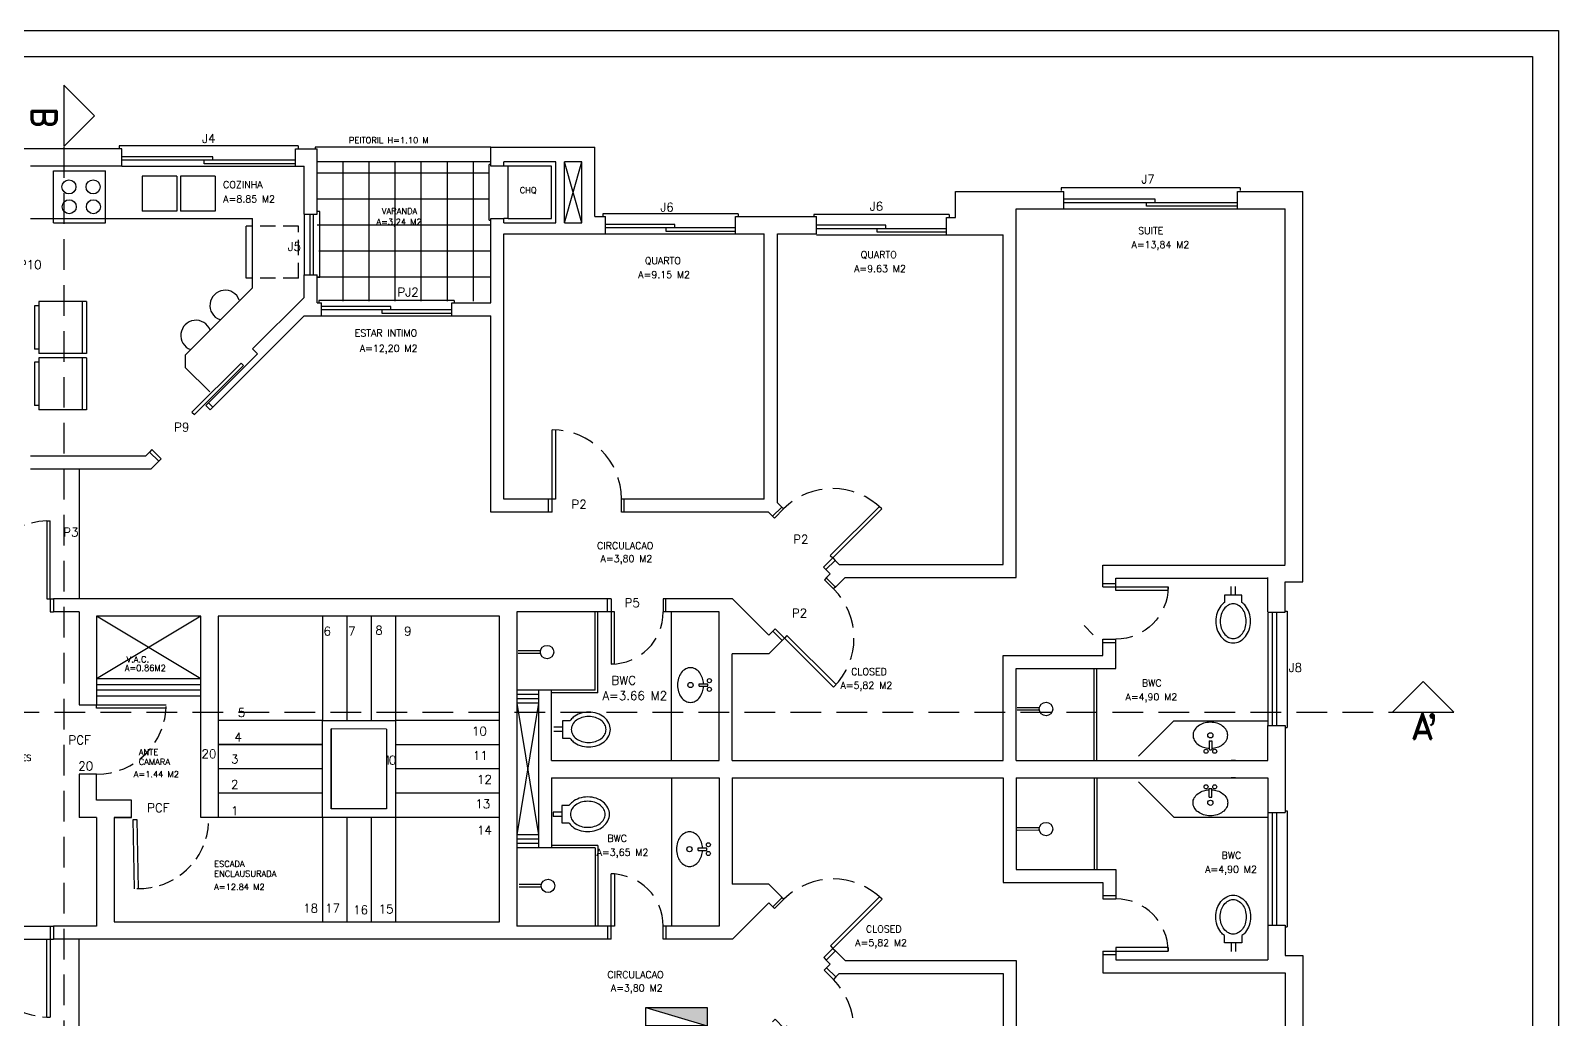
# Model space of a CAD drawing. Header units: millimetres. Extents: x 2200 to 2403, y 2380 to 2511.
# Drawn here: x 2349.53 to 2374.44, y 2433.54 to 2449.67 of the extents above; entities that cross this region are included whole.
import ezdxf

# ---------------------------------------------------------------- set-up
doc = ezdxf.new("R2010")
doc.units = ezdxf.units.MM
doc.linetypes.add('DASHED', pattern=[0.75, 0.5, -0.25])
doc.linetypes.add('HIDDEN', pattern=[0.375, 0.25, -0.125])
doc.layers.add('AMBIENTES', color=160, linetype='Continuous')
doc.layers.add('CORTE', color=7, linetype='Continuous')
doc.styles.add('ROMAND', font='romand', dxfattribs={"height": 0.1})

# ---------------------------------------------------------------- blocks, each defined once
blk = doc.blocks.new('P60D')
at = {"color": 1}
for p, q in [((0, 0.68), (0, 0.64)), ((0, 0.64), (0.15, 0.64)), ((0.15, 0.68), (0.15, 0.64)), ((0, 0.04), (0, 0)), ((0, 0.04), (0.15, 0.04)), ((0.75, 0.08), (0.15, 0.08)), ((0.15, 0.08), (0.15, 0.04)), ((0.15, 0.04), (0.75, 0.04)), ((0.15, 0.04), (0.15, 0)), ((0.75, 0.08), (0.75, 0.04))]:
    blk.add_line(p, q, dxfattribs=at)
at = {"color": 1, "linetype": 'HIDDEN'}
blk.add_arc((0.15, 0.04), 0.6, 360, 90, dxfattribs=at)
blk = doc.blocks.new('P80E')
at = {"color": 1}
for p, q in [((0, 0.88), (0, 0.84)), ((0.15, 0.88), (0.15, 0.84)), ((0.15, 0.84), (0, 0.84)), ((-0.8, 0.08), (0, 0.08)), ((0, 0.04), (-0.8, 0.04)), ((0, 0.08), (0, 0.04)), ((0, 0.04), (0, 0)), ((0.15, 0.04), (0, 0.04)), ((0.15, 0.04), (0.15, 0))]:
    blk.add_line(p, q, dxfattribs=at)
at = {"color": 1, "linetype": 'HIDDEN'}
blk.add_arc((0, 0.04), 0.8, 90.1252, 180, dxfattribs=at)
blk = doc.blocks.new('P80D')
at = {"color": 1}
for p, q in [((0, 0.88), (0, 0.84)), ((0.15, 0.88), (0.15, 0.84)), ((0, 0.84), (0.15, 0.84)), ((0, 0.04), (0, 0)), ((0, 0.04), (0.15, 0.04)), ((0.95, 0.08), (0.15, 0.08)), ((0.15, 0.08), (0.15, 0.04)), ((0.15, 0.04), (0.95, 0.04)), ((0.15, 0.04), (0.15, 0))]:
    blk.add_line(p, q, dxfattribs=at)
at = {"color": 1, "linetype": 'HIDDEN'}
blk.add_arc((0.15, 0.04), 0.8, 0, 89.8748, dxfattribs=at)
blk = doc.blocks.new('P60E')
at = {"color": 1}
for p, q in [((0, 0.68), (0, 0.64)), ((0.15, 0.64), (0, 0.64)), ((0.15, 0.68), (0.15, 0.64)), ((-0.6, 0.08), (0, 0.08)), ((-0.6, 0.08), (-0.6, 0.04)), ((0, 0.04), (-0.6, 0.04)), ((0, 0.08), (0, 0.04)), ((0, 0.04), (0, 0)), ((0.15, 0.04), (0, 0.04)), ((0.15, 0.04), (0.15, 0))]:
    blk.add_line(p, q, dxfattribs=at)
at = {"color": 1, "linetype": 'HIDDEN'}
blk.add_arc((0, 0.04), 0.6, 90, 180, dxfattribs=at)
blk = doc.blocks.new('J150')
at = {"color": 4}
for p, q in [((1.5, 0), (0, 0)), ((-0.03, -0.18), (-0.03, -0.15)), ((1.53, -0.18), (1.53, -0.15)), ((-0.03, -0.18), (1.53, -0.18))]:
    blk.add_line(p, q, dxfattribs=at)
at = {"color": 1}
for p, q in [((0, -0.03), (0.8, -0.03)), ((0, -0.07), (1.5, -0.07)), ((0.7, -0.07), (0.7, -0.11)), ((0.7, -0.11), (1.5, -0.11)), ((0.8, -0.03), (0.8, -0.07))]:
    blk.add_line(p, q, dxfattribs=at)
blk = doc.blocks.new('J70')
at = {"color": 4}
for p, q in [((0.7, 0), (0, 0)), ((-0.03, -0.18), (-0.03, -0.15)), ((0.73, -0.18), (0.73, -0.15)), ((-0.03, -0.18), (0.73, -0.18))]:
    blk.add_line(p, q, dxfattribs=at)
at = {"color": 1}
for p, q in [((0, -0.07), (0.7, -0.07)), ((0, -0.11), (0.7, -0.11))]:
    blk.add_line(p, q, dxfattribs=at)
blk = doc.blocks.new('QD2')
at = {"layer": 'CORTE'}
h = blk.add_hatch(color=256, dxfattribs=at)
h.dxf.hatch_style = 1
h.paths.add_polyline_path([(0, 0), (0, 0.3), (-1, 0.3)])
for p, q in [((-1, 0), (-1, 0.3)), ((-1, 0.3), (0, 0.3)), ((-1, 0), (-1, 0.3)), ((-1, 0.3), (0, 0)), ((0, 0.3), (0, 0)), ((0, 0), (-1, 0))]:
    blk.add_line(p, q, dxfattribs=at)

msp = doc.modelspace()

# ---------------------------------------------------------------- linework, layer by layer
at = {"color": 1}
for p, q in [((2332.39378, 2449.6742), (2374.44365, 2449.6742)), ((2374.44365, 2449.6742), (2374.44365, 2419.94198)), ((2352.50508, 2447.61559), (2351.01847, 2447.61559)), ((2352.50508, 2447.55896), (2352.50508, 2447.61559)), ((2353.85011, 2447.55896), (2351.01847, 2447.55896)), ((2352.3635, 2447.50233), (2352.3635, 2447.55896)), ((2353.85011, 2447.50233), (2352.3635, 2447.50233)), ((2358.02678, 2447.45985), (2357.31887, 2447.45985)), ((2358.02678, 2446.61036), (2358.02678, 2447.45985)), ((2367.86673, 2446.92184), (2366.38012, 2446.92184)), ((2369.21176, 2446.86521), (2366.38012, 2446.86521)), ((2367.72515, 2446.80857), (2367.72515, 2446.86521)), ((2367.86673, 2446.86521), (2367.86673, 2446.92184)), ((2357.31887, 2446.61036), (2358.02678, 2446.61036)), ((2369.21176, 2446.80857), (2367.72515, 2446.80857)), ((2360.03725, 2446.51125), (2358.90459, 2446.51125)), ((2361.02832, 2446.45462), (2358.90459, 2446.45462)), ((2359.89566, 2446.39799), (2359.89566, 2446.45462)), ((2361.02832, 2446.39799), (2359.89566, 2446.39799)), ((2360.03725, 2446.45462), (2360.03725, 2446.51125)), ((2363.47769, 2446.49709), (2362.34503, 2446.49709)), ((2364.46876, 2446.44046), (2362.34503, 2446.44046)), ((2363.33611, 2446.38383), (2363.33611, 2446.44046)), ((2364.46876, 2446.38383), (2363.33611, 2446.38383)), ((2363.47769, 2446.44046), (2363.47769, 2446.49709)), ((2352.96365, 2444.24994), (2352.16274, 2443.44903)), ((2352.20279, 2443.40899), (2353.0037, 2444.20989)), ((2352.96365, 2444.24994), (2353.0037, 2444.20989)), ((2352.4324, 2443.59843), (2352.39235, 2443.55838)), ((2352.16274, 2443.44903), (2352.20279, 2443.40899)), ((2352.39235, 2443.55838), (2352.46243, 2443.4883)), ((2352.50248, 2443.52835), (2352.46243, 2443.4883)), ((2351.51135, 2442.83756), (2351.47131, 2442.79752)), ((2351.51135, 2442.83756), (2351.66152, 2442.68739)), ((2351.66152, 2442.68739), (2351.62148, 2442.64735)), ((2349.79512, 2441.67558), (2349.79512, 2440.40135)), ((2349.79512, 2441.67558), (2349.85175, 2441.67558)), ((2349.85175, 2440.40135), (2349.85175, 2441.67558)), ((2349.79512, 2440.40135), (2349.85175, 2440.40135)), ((2349.85176, 2440.40413), (2349.85176, 2440.18897)), ((2349.85176, 2440.40135), (2349.90839, 2440.40135)), ((2349.85176, 2440.18897), (2349.90839, 2440.18897)), ((2352.3082, 2440.11946), (2350.60922, 2439.10007)), ((2352.3082, 2439.10007), (2350.60922, 2440.11946)), ((2354.29035, 2440.11946), (2354.29035, 2438.42048)), ((2354.68678, 2440.11946), (2354.68678, 2438.42048)), ((2355.08321, 2440.11946), (2355.08321, 2438.42048)), ((2355.47964, 2440.11946), (2355.47964, 2438.42048)), ((2369.77809, 2440.17178), (2369.77809, 2438.33489)), ((2369.84888, 2440.17178), (2369.84888, 2438.33489)), ((2352.3082, 2439.00097), (2350.60922, 2439.00097)), ((2352.3082, 2438.91602), (2350.60922, 2438.91602)), ((2350.60922, 2438.67533), (2351.74188, 2438.67533)), ((2351.74188, 2438.61869), (2350.60922, 2438.61869)), ((2357.81574, 2438.84394), (2357.46179, 2438.84394)), ((2357.81574, 2438.77315), (2357.46179, 2438.77315)), ((2354.29035, 2438.42048), (2352.59137, 2438.42048)), ((2357.17863, 2438.42048), (2355.47964, 2438.42048)), ((2354.29017, 2438.02688), (2352.59118, 2438.02609)), ((2354.29035, 2438.02405), (2352.59137, 2438.02405)), ((2357.17863, 2438.02405), (2355.47964, 2438.02405)), ((2354.29035, 2437.62762), (2352.59137, 2437.62762)), ((2354.29035, 2437.62762), (2352.59137, 2437.62762)), ((2357.17863, 2437.62762), (2355.47964, 2437.62762)), ((2357.17863, 2437.62762), (2355.47964, 2437.62762)), ((2354.29035, 2437.23119), (2352.59137, 2437.23119)), ((2357.17863, 2437.23119), (2355.47964, 2437.23119)), ((2369.77809, 2436.91907), (2369.77809, 2435.08218)), ((2369.84888, 2436.91907), (2369.84888, 2435.08218)), ((2351.20663, 2436.80221), (2351.26325, 2436.80331)), ((2351.22868, 2435.66977), (2351.20663, 2436.80221)), ((2351.26325, 2436.80331), (2351.2853, 2435.67087)), ((2354.29035, 2436.83476), (2352.59137, 2436.83476)), ((2354.29035, 2436.83476), (2354.29035, 2435.13578)), ((2354.68678, 2436.83476), (2354.68678, 2435.13578)), ((2355.08321, 2436.83476), (2355.08321, 2435.13578)), ((2357.17863, 2436.83476), (2355.47964, 2436.83476)), ((2355.47964, 2436.83476), (2355.47964, 2435.13578)), ((2357.81574, 2436.4808), (2357.46179, 2436.4808)), ((2357.81441, 2436.41001), (2357.46179, 2436.41001)), ((2349.85175, 2435.06498), (2349.85175, 2434.85261)), ((2349.85175, 2435.06498), (2349.90839, 2435.06498)), ((2349.79512, 2434.85261), (2349.85175, 2434.85261)), ((2349.79512, 2433.57837), (2349.79512, 2434.85261)), ((2349.85175, 2434.85261), (2349.90839, 2434.85261)), ((2349.85175, 2434.85261), (2349.85175, 2433.57837)), ((2349.79512, 2433.57837), (2349.85175, 2433.57837))]:
    msp.add_line(p, q, dxfattribs=at)
for p, q in [((2333.24327, 2449.24946), (2374.0189, 2449.24946)), ((2374.0189, 2449.24946), (2374.0189, 2420.36672)), ((2350.07532, 2448.78268), (2350.57588, 2448.28211)), ((2350.07532, 2448.78268), (2350.07532, 2447.78154)), ((2350.57588, 2448.28211), (2350.07532, 2447.78154)), ((2351.01847, 2447.74302), (2349.31948, 2447.74302)), ((2351.01847, 2447.45985), (2351.01847, 2447.74302)), ((2353.85011, 2447.45985), (2353.85011, 2447.74302)), ((2353.85011, 2447.74302), (2354.20407, 2447.74302)), ((2354.20407, 2446.68115), (2354.20407, 2447.74302)), ((2357.03571, 2447.45985), (2357.03571, 2447.77133)), ((2357.03571, 2447.77133), (2358.73469, 2447.77133)), ((2358.73469, 2446.63868), (2358.73469, 2447.77133)), ((2351.01847, 2447.45985), (2349.53186, 2447.45985)), ((2353.85011, 2447.45985), (2353.99169, 2447.45985)), ((2353.99169, 2446.68115), (2353.99169, 2447.45985)), ((2357.24808, 2447.45985), (2357.03571, 2447.45985)), ((2357.24808, 2447.45985), (2357.24808, 2447.53064)), ((2358.09757, 2447.53064), (2357.24808, 2447.53064)), ((2358.09757, 2446.53957), (2358.09757, 2447.53064)), ((2358.23915, 2446.53957), (2358.23915, 2447.53064)), ((2358.52232, 2447.53064), (2358.23915, 2447.53064)), ((2358.52232, 2446.53957), (2358.52232, 2447.53064)), ((2364.61035, 2446.62452), (2364.61035, 2447.04926)), ((2364.61035, 2447.04926), (2366.38012, 2447.04926)), ((2366.38012, 2446.7661), (2366.38012, 2447.04926)), ((2369.21176, 2446.7661), (2369.21176, 2447.04926)), ((2369.21176, 2447.04926), (2370.27363, 2447.04926)), ((2370.27363, 2440.68147), (2370.27363, 2447.04926)), ((2353.99169, 2446.68115), (2354.20407, 2446.68115)), ((2357.03571, 2446.32719), (2357.03571, 2446.61036)), ((2357.03571, 2446.61036), (2357.24808, 2446.61036)), ((2357.24808, 2446.53957), (2357.24808, 2446.61036)), ((2358.73469, 2446.63868), (2358.90459, 2446.63868)), ((2358.90459, 2446.35551), (2358.90459, 2446.63868)), ((2361.02832, 2446.35551), (2361.02832, 2446.63868)), ((2361.02832, 2446.63868), (2362.34503, 2446.63868)), ((2362.34503, 2446.35551), (2362.34503, 2446.63868)), ((2364.46876, 2446.34135), (2364.46876, 2446.62452)), ((2364.46876, 2446.62452), (2364.61035, 2446.62452)), ((2365.60142, 2446.7661), (2365.743, 2446.7661)), ((2365.60142, 2446.7661), (2366.38012, 2446.7661)), ((2365.60142, 2440.75226), (2365.60142, 2446.7661)), ((2369.21176, 2446.7661), (2369.99046, 2446.7661)), ((2369.99046, 2440.96464), (2369.99046, 2446.7661)), ((2357.24808, 2446.53957), (2358.09757, 2446.53957)), ((2357.24808, 2442.02954), (2357.24808, 2446.35551)), ((2357.24808, 2446.35551), (2358.90459, 2446.35551)), ((2358.23915, 2446.53957), (2358.52232, 2446.53957)), ((2361.02832, 2446.35551), (2361.49554, 2446.35551)), ((2361.49554, 2442.02954), (2361.49554, 2446.35551)), ((2361.70791, 2446.35551), (2362.34503, 2446.35551)), ((2361.70791, 2441.97181), (2361.70791, 2446.35551)), ((2364.46876, 2446.34135), (2365.38905, 2446.34135)), ((2365.38905, 2440.96464), (2365.38905, 2446.34135)), ((2357.03571, 2445.22993), (2357.03571, 2446.32719)), ((2353.99169, 2445.69008), (2354.20407, 2445.69008)), ((2353.99169, 2445.3179), (2353.99169, 2445.69008)), ((2354.20407, 2445.22993), (2354.20407, 2445.69008)), ((2353.15322, 2444.47943), (2353.99169, 2445.3179)), ((2354.20407, 2445.22993), (2354.27486, 2445.22993)), ((2354.27486, 2445.01756), (2354.27486, 2445.22993)), ((2356.39859, 2445.22993), (2357.03571, 2445.22993)), ((2356.39859, 2445.01756), (2356.39859, 2445.22993)), ((2352.50248, 2443.52835), (2353.99169, 2445.01756)), ((2353.99169, 2445.01756), (2354.27486, 2445.01756)), ((2356.39859, 2445.01756), (2357.03571, 2445.01756)), ((2357.03571, 2441.81717), (2357.03571, 2445.01756)), ((2352.4324, 2443.59843), (2353.23331, 2444.39934)), ((2353.15322, 2444.47943), (2353.23331, 2444.39934)), ((2352.4324, 2443.59843), (2352.50248, 2443.52835)), ((2349.53186, 2442.73745), (2351.41124, 2442.73745)), ((2351.41124, 2442.73745), (2351.47131, 2442.79752)), ((2351.47131, 2442.79752), (2351.62148, 2442.64735)), ((2351.49921, 2442.52508), (2351.62148, 2442.64735)), ((2349.53186, 2442.52508), (2351.49921, 2442.52508)), ((2357.97723, 2442.02954), (2357.24808, 2442.02954)), ((2357.97723, 2441.81717), (2357.97723, 2442.02954)), ((2359.20899, 2441.81717), (2359.20899, 2442.02954)), ((2361.49554, 2442.02954), (2359.20899, 2442.02954)), ((2361.77923, 2441.9005), (2361.62906, 2441.75033)), ((2361.70791, 2441.97181), (2361.77923, 2441.9005)), ((2357.97723, 2441.81717), (2357.03571, 2441.81717)), ((2361.56222, 2441.81717), (2359.20899, 2441.81717)), ((2361.56222, 2441.81717), (2361.62906, 2441.75033)), ((2369.99046, 2441.10282), (2369.99046, 2441.16653)), ((2362.65022, 2441.02951), (2362.50005, 2440.87934)), ((2362.50005, 2440.87934), (2362.56995, 2440.80944)), ((2362.65022, 2441.02951), (2362.71509, 2440.96464)), ((2362.71509, 2440.96464), (2365.38905, 2440.96464)), ((2367.01724, 2440.65316), (2367.01724, 2440.95048)), ((2367.01724, 2440.95048), (2369.99046, 2440.95048)), ((2362.56995, 2440.80944), (2362.50387, 2440.74336)), ((2362.50387, 2440.74336), (2362.65404, 2440.59319)), ((2362.65404, 2440.59319), (2362.81312, 2440.75226)), ((2362.81312, 2440.75226), (2365.60142, 2440.75226)), ((2367.01724, 2440.65316), (2367.22961, 2440.65316)), ((2367.22961, 2440.65316), (2367.22961, 2440.73811)), ((2367.22961, 2440.73811), (2369.7073, 2440.73811)), ((2369.7073, 2440.18594), (2369.7073, 2440.75226)), ((2369.99046, 2440.18594), (2369.99046, 2440.68147)), ((2369.99046, 2440.68147), (2370.27363, 2440.68147)), ((2349.90839, 2440.40413), (2349.90839, 2440.18897)), ((2358.94132, 2440.40135), (2349.90839, 2440.40135)), ((2358.94132, 2440.18897), (2358.94132, 2440.40135)), ((2359.88992, 2440.18897), (2359.88992, 2440.40135)), ((2360.97577, 2440.40135), (2359.88992, 2440.40135)), ((2360.97577, 2440.40135), (2361.56881, 2439.8083)), ((2350.32605, 2440.18897), (2349.90839, 2440.18897)), ((2350.32605, 2440.18897), (2350.32605, 2438.67533)), ((2350.60922, 2440.11946), (2350.60922, 2438.81691)), ((2352.3082, 2440.11946), (2350.60922, 2440.11946)), ((2352.3082, 2438.81691), (2352.3082, 2440.11946)), ((2357.17863, 2440.11946), (2352.59137, 2440.11946)), ((2352.59137, 2440.11946), (2352.59137, 2436.83476)), ((2357.17863, 2435.13578), (2357.17863, 2440.11946)), ((2358.94132, 2440.18897), (2357.46179, 2440.18897)), ((2357.46179, 2440.18897), (2357.46179, 2436.33922)), ((2360.76065, 2440.18897), (2359.88992, 2440.18897)), ((2360.76065, 2437.76856), (2360.76065, 2440.18897)), ((2369.7073, 2440.18594), (2369.99046, 2440.18594)), ((2361.63489, 2439.87437), (2361.56881, 2439.8083)), ((2361.63489, 2439.87437), (2361.78506, 2439.7242)), ((2366.70971, 2439.96637), (2366.85988, 2439.8162)), ((2361.78506, 2439.7242), (2361.56881, 2439.50796)), ((2367.01724, 2439.6904), (2367.22961, 2439.6904)), ((2367.01724, 2439.47803), (2367.01724, 2439.6904)), ((2367.22961, 2439.26565), (2367.22961, 2439.6904)), ((2361.56881, 2439.50796), (2360.97302, 2439.50796)), ((2360.97302, 2437.76856), (2360.97302, 2439.50796)), ((2365.38905, 2439.47803), (2367.01724, 2439.47803)), ((2365.38905, 2437.76856), (2365.38905, 2439.47803)), ((2357.46104, 2439.24643), (2357.46179, 2439.24568)), ((2365.60142, 2439.26565), (2367.22961, 2439.26565)), ((2365.60142, 2437.76856), (2365.60142, 2439.26565)), ((2358.02678, 2438.91473), (2357.81441, 2438.91473)), ((2357.81574, 2438.91473), (2357.81574, 2436.33922)), ((2358.02678, 2437.76856), (2358.02678, 2438.91473)), ((2372.23722, 2439.0573), (2371.73665, 2438.55673)), ((2372.73779, 2438.55673), (2372.23722, 2439.0573)), ((2350.32605, 2438.67533), (2350.60922, 2438.67533)), ((2350.60922, 2438.81691), (2350.60922, 2438.67533)), ((2352.3082, 2436.83476), (2352.3082, 2438.81691)), ((2371.73665, 2438.55673), (2372.73779, 2438.55673)), ((2369.7073, 2437.76856), (2369.7073, 2438.33489)), ((2369.99046, 2438.33489), (2369.99046, 2436.91907)), ((2358.02678, 2437.76856), (2360.76065, 2437.76856)), ((2360.97302, 2437.76856), (2365.38905, 2437.76856)), ((2365.60142, 2437.76856), (2369.7073, 2437.76856)), ((2369.17637, 2437.76856), (2369.10558, 2437.76856)), ((2350.60922, 2437.54267), (2350.32605, 2437.54267)), ((2350.32605, 2437.54267), (2350.32605, 2436.83476)), ((2350.60922, 2437.11792), (2350.60922, 2437.54267)), ((2358.02678, 2437.4854), (2358.02678, 2436.33922)), ((2358.02678, 2437.4854), (2360.76065, 2437.4854)), ((2360.76065, 2437.4854), (2360.76065, 2435.06498)), ((2360.97302, 2437.4854), (2360.97302, 2435.746)), ((2360.97302, 2437.4854), (2365.38905, 2437.4854)), ((2365.38905, 2437.4854), (2365.38905, 2435.77593)), ((2365.60142, 2437.4854), (2365.60142, 2435.9883)), ((2365.60142, 2437.4854), (2369.7073, 2437.4854)), ((2369.17637, 2437.4854), (2369.10558, 2437.4854)), ((2369.7073, 2437.4854), (2369.7073, 2436.91907)), ((2351.17555, 2437.11792), (2350.60922, 2437.11792)), ((2351.17555, 2436.83476), (2351.17555, 2437.11792)), ((2369.7073, 2436.91907), (2369.99046, 2436.91907)), ((2350.60922, 2436.83476), (2350.32605, 2436.83476)), ((2350.60922, 2436.83476), (2350.60922, 2435.06498)), ((2351.17555, 2436.83476), (2350.89238, 2436.83476)), ((2350.89238, 2436.83476), (2351.17555, 2436.83476)), ((2350.89238, 2436.83476), (2350.89238, 2435.13578)), ((2352.59137, 2436.83476), (2352.3082, 2436.83476)), ((2357.46179, 2436.56511), (2357.46179, 2436.5516)), ((2357.46179, 2436.33922), (2357.46179, 2435.06498)), ((2358.02678, 2436.33922), (2357.81441, 2436.33922)), ((2365.60142, 2435.9883), (2367.22961, 2435.9883)), ((2367.22961, 2435.9883), (2367.22961, 2435.56356)), ((2361.56881, 2435.746), (2360.97302, 2435.746)), ((2361.78506, 2435.52975), (2361.56881, 2435.746)), ((2365.38905, 2435.77593), (2367.01724, 2435.77593)), ((2367.01724, 2435.77593), (2367.01724, 2435.56356)), ((2360.97577, 2434.85261), (2361.56881, 2435.44566)), ((2361.63489, 2435.37958), (2361.56881, 2435.44566)), ((2361.63489, 2435.37958), (2361.78506, 2435.52975)), ((2367.01724, 2435.56356), (2367.22961, 2435.56356)), ((2350.89238, 2435.13578), (2357.17863, 2435.13578)), ((2349.90839, 2435.06498), (2349.90839, 2434.85261)), ((2350.60922, 2435.06498), (2349.90839, 2435.06498)), ((2358.94132, 2435.06498), (2357.46179, 2435.06498)), ((2358.94132, 2435.06498), (2358.94132, 2434.85261)), ((2359.88992, 2435.06498), (2359.88992, 2434.85261)), ((2360.76065, 2435.06498), (2359.88992, 2435.06498)), ((2369.7073, 2435.08218), (2369.99046, 2435.08218)), ((2369.7073, 2435.08218), (2369.7073, 2434.51585)), ((2369.99046, 2435.08218), (2369.99046, 2434.58664)), ((2358.94132, 2434.85261), (2349.90839, 2434.85261)), ((2360.97577, 2434.85261), (2359.88992, 2434.85261)), ((2362.50387, 2434.5106), (2362.65404, 2434.66077)), ((2362.65404, 2434.66077), (2362.81312, 2434.50169)), ((2362.56995, 2434.44452), (2362.50387, 2434.5106)), ((2362.51106, 2434.38563), (2362.56995, 2434.44452)), ((2362.66123, 2434.23546), (2362.51106, 2434.38563)), ((2362.81312, 2434.50169), (2365.60142, 2434.50169)), ((2365.60142, 2434.50169), (2365.60142, 2428.50202)), ((2367.01724, 2434.6008), (2367.22961, 2434.6008)), ((2367.01724, 2434.6008), (2367.01724, 2434.30348)), ((2367.22961, 2434.6008), (2367.22961, 2434.51585)), ((2367.22961, 2434.51585), (2369.7073, 2434.51585)), ((2369.99046, 2434.58664), (2370.27363, 2434.58664)), ((2370.27363, 2434.58664), (2370.27363, 2428.21885)), ((2362.66123, 2434.23546), (2362.71509, 2434.28932)), ((2362.71509, 2434.28932), (2365.38905, 2434.28932)), ((2365.38905, 2434.28932), (2365.38905, 2428.92676)), ((2367.01724, 2434.30348), (2369.99046, 2434.30348)), ((2369.99046, 2434.30348), (2369.99046, 2428.50202)), ((2369.99046, 2434.15114), (2369.99046, 2434.08743))]:
    msp.add_line(p, q)
at = {"linetype": 'DASHED'}
msp.add_line((2350.07952, 2426.27224), (2350.07952, 2447.78575), dxfattribs=at)
at = {"color": 4}
for p, q in [((2350.97599, 2447.79424), (2350.97599, 2447.75177)), ((2353.89258, 2447.79424), (2350.97599, 2447.79424)), ((2353.89258, 2447.79424), (2353.89258, 2447.75177)), ((2354.17321, 2447.77133), (2354.17321, 2447.74302)), ((2357.03571, 2447.77133), (2354.17321, 2447.77133)), ((2349.90338, 2446.53827), (2349.90338, 2447.38776)), ((2349.90338, 2447.38776), (2350.75288, 2447.38776)), ((2350.75288, 2446.53827), (2350.75288, 2447.38776)), ((2351.01847, 2447.45985), (2353.85011, 2447.45985)), ((2357.03571, 2447.53064), (2354.20407, 2447.53064)), ((2354.20407, 2447.35366), (2357.00739, 2447.35366)), ((2354.62881, 2445.25825), (2354.62881, 2447.53064)), ((2355.05356, 2445.25825), (2355.05356, 2447.53064)), ((2355.4783, 2445.25825), (2355.4783, 2447.53064)), ((2355.90305, 2445.25825), (2355.90305, 2447.53064)), ((2356.3278, 2445.25825), (2356.3278, 2447.53064)), ((2356.75254, 2445.25825), (2356.75254, 2447.53064)), ((2357.03571, 2447.48817), (2357.00739, 2447.48817)), ((2357.00739, 2446.58204), (2357.00739, 2447.48817)), ((2357.31887, 2447.45985), (2357.24808, 2447.45985)), ((2357.31887, 2446.61036), (2357.31887, 2447.45985)), ((2358.23915, 2446.53957), (2358.52232, 2447.53064)), ((2358.52232, 2446.53957), (2358.23915, 2447.53064)), ((2351.35182, 2447.29607), (2351.35182, 2446.72974)), ((2351.91815, 2447.29607), (2351.35182, 2447.29607)), ((2351.91815, 2447.29607), (2351.91815, 2446.72974)), ((2352.54111, 2447.29607), (2351.97478, 2447.29607)), ((2351.97478, 2447.29607), (2351.97478, 2446.72974)), ((2352.54111, 2447.29607), (2352.54111, 2446.72974)), ((2369.25424, 2447.10564), (2366.33765, 2447.10564)), ((2366.33765, 2447.10564), (2366.33765, 2447.06317)), ((2369.25424, 2447.10564), (2369.25424, 2447.06317)), ((2354.20407, 2446.92892), (2357.00739, 2446.92892)), ((2349.53186, 2446.61036), (2349.90338, 2446.61036)), ((2349.90338, 2446.60906), (2350.75288, 2446.60906)), ((2350.75288, 2446.61036), (2353.15036, 2446.61036)), ((2351.91815, 2446.72974), (2351.35182, 2446.72974)), ((2352.54111, 2446.72974), (2351.97478, 2446.72974)), ((2353.15036, 2445.4777), (2353.15036, 2446.61036)), ((2357.31887, 2446.61036), (2357.24808, 2446.61036)), ((2358.86211, 2446.68321), (2358.86211, 2446.64074)), ((2361.07079, 2446.68321), (2358.86211, 2446.68321)), ((2361.07079, 2446.68321), (2361.07079, 2446.64074)), ((2362.30256, 2446.67167), (2362.30256, 2446.6292)), ((2364.51124, 2446.67167), (2362.30256, 2446.67167)), ((2364.51124, 2446.67167), (2364.51124, 2446.6292)), ((2366.38012, 2446.7661), (2369.21176, 2446.7661)), ((2349.90338, 2446.53827), (2350.75288, 2446.53827)), ((2353.04853, 2445.63235), (2353.04853, 2446.48185)), ((2354.20407, 2446.50417), (2357.03571, 2446.50417)), ((2354.23238, 2446.50417), (2356.58264, 2446.50417)), ((2357.00739, 2446.58204), (2357.03571, 2446.58204)), ((2358.90459, 2446.35551), (2361.02832, 2446.35551)), ((2362.34503, 2446.34135), (2364.46876, 2446.34135)), ((2354.23238, 2446.07943), (2357.03571, 2446.07943)), ((2354.20407, 2445.65468), (2357.03571, 2445.65468)), ((2352.05197, 2444.37931), (2353.15036, 2445.4777)), ((2349.59543, 2445.18508), (2349.59543, 2444.47717)), ((2349.66623, 2445.18508), (2349.59543, 2445.18508)), ((2349.66623, 2445.25587), (2349.66623, 2444.40637)), ((2350.44493, 2445.25587), (2349.66623, 2445.25587)), ((2350.37414, 2445.25587), (2350.37414, 2444.40637)), ((2350.44493, 2445.25587), (2350.44493, 2444.40637)), ((2349.66623, 2444.47717), (2349.59543, 2444.47717)), ((2350.44493, 2444.40637), (2349.66623, 2444.40637)), ((2352.05197, 2444.37931), (2352.05197, 2444.17909)), ((2349.66623, 2444.26479), (2349.59543, 2444.26479)), ((2349.59543, 2444.26479), (2349.59543, 2443.55688)), ((2349.66623, 2444.33558), (2349.66623, 2443.48609)), ((2350.44493, 2444.33558), (2349.66623, 2444.33558)), ((2350.37414, 2444.33558), (2350.37414, 2443.48609)), ((2350.44493, 2444.33558), (2350.44493, 2443.48609)), ((2352.05197, 2444.17909), (2352.45242, 2443.77863)), ((2349.66623, 2443.55688), (2349.59543, 2443.55688)), ((2350.44493, 2443.48609), (2349.66623, 2443.48609)), ((2350.32605, 2442.52508), (2350.32605, 2440.40135)), ((2369.10558, 2440.46309), (2369.10558, 2440.60467)), ((2369.17637, 2440.46309), (2369.17637, 2440.60467)), ((2358.73603, 2438.91473), (2358.73603, 2440.18897)), ((2358.7785, 2438.87226), (2358.7785, 2440.18897)), ((2359.98195, 2437.76856), (2359.98195, 2440.18897)), ((2369.7073, 2440.17178), (2369.7073, 2438.33489)), ((2369.99046, 2440.20009), (2370.01878, 2440.20009)), ((2370.01878, 2440.20009), (2370.01878, 2438.30657)), ((2357.84606, 2439.55643), (2357.48475, 2439.55564)), ((2357.84606, 2439.51395), (2357.48484, 2439.51316)), ((2366.87566, 2437.76856), (2366.87566, 2439.26565)), ((2366.91813, 2437.76856), (2366.91813, 2439.26565)), ((2352.3082, 2439.10007), (2350.60922, 2439.10007)), ((2357.81574, 2438.91473), (2357.46179, 2438.91473)), ((2358.73603, 2438.91473), (2358.02678, 2438.91473)), ((2358.7785, 2438.87226), (2358.02678, 2438.87226)), ((2360.43263, 2439.01868), (2360.57444, 2439.01899)), ((2360.43267, 2438.9762), (2360.5745, 2438.97651)), ((2352.3082, 2438.81691), (2350.60922, 2438.81691)), ((2357.81574, 2438.70236), (2357.46179, 2438.70236)), ((2357.81574, 2438.70236), (2357.46179, 2436.5516)), ((2357.46179, 2438.70236), (2357.81574, 2436.5516)), ((2365.98137, 2438.62712), (2365.62016, 2438.62791)), ((2365.98137, 2438.58464), (2365.62007, 2438.58543)), ((2367.59571, 2437.83536), (2368.17419, 2438.41383)), ((2368.17419, 2438.41383), (2369.7073, 2438.41383)), ((2358.20703, 2438.30721), (2358.06545, 2438.30721)), ((2358.20703, 2438.23642), (2358.06545, 2438.23642)), ((2369.99046, 2438.30657), (2370.01878, 2438.30657)), ((2368.74758, 2438.08473), (2368.74789, 2437.94291)), ((2368.79006, 2438.08477), (2368.79037, 2437.94296)), ((2359.98195, 2437.4854), (2359.98195, 2435.06498)), ((2366.87566, 2437.4854), (2366.87566, 2435.9883)), ((2366.91813, 2437.4854), (2366.91813, 2435.9883)), ((2367.59571, 2437.4186), (2368.17419, 2436.84013)), ((2368.74758, 2437.16923), (2368.74789, 2437.31105)), ((2368.79006, 2437.16918), (2368.79037, 2437.31099)), ((2358.05036, 2436.9237), (2358.05036, 2436.85291)), ((2358.19194, 2436.9237), (2358.05036, 2436.9237)), ((2369.7073, 2436.91907), (2369.7073, 2435.08218)), ((2369.99046, 2436.94738), (2370.01878, 2436.94738)), ((2370.01878, 2436.94738), (2370.01878, 2435.05386)), ((2358.19194, 2436.85291), (2358.05036, 2436.85291)), ((2365.98137, 2436.66931), (2365.62007, 2436.66852)), ((2365.98137, 2436.62684), (2365.62016, 2436.62605)), ((2368.17419, 2436.84013), (2369.7073, 2436.84013)), ((2357.81574, 2436.5516), (2357.46179, 2436.5516)), ((2358.7785, 2436.3817), (2358.02678, 2436.3817)), ((2358.7785, 2436.3817), (2358.7785, 2435.06498)), ((2357.81441, 2436.33922), (2357.46179, 2436.33922)), ((2358.73603, 2436.33922), (2358.02678, 2436.33922)), ((2358.73603, 2436.33922), (2358.73603, 2435.06498)), ((2360.41621, 2436.34113), (2360.55802, 2436.34144)), ((2360.41626, 2436.29866), (2360.55808, 2436.29897)), ((2357.86163, 2435.742), (2357.50032, 2435.74121)), ((2357.86163, 2435.69953), (2357.50041, 2435.69874)), ((2348.57752, 2435.06498), (2349.85175, 2435.06498)), ((2369.99046, 2435.05386), (2370.01878, 2435.05386)), ((2348.57752, 2434.85261), (2349.79512, 2434.85261)), ((2350.32605, 2432.72888), (2350.32605, 2434.85261)), ((2369.10558, 2434.79087), (2369.10558, 2434.64928)), ((2369.17637, 2434.79087), (2369.17637, 2434.64928))]:
    msp.add_line(p, q, dxfattribs=at)
at = {"color": 4, "linetype": 'HIDDEN'}
for p, q in [((2353.89802, 2446.48185), (2353.04853, 2446.48185)), ((2353.89802, 2445.63235), (2353.89802, 2446.48185)), ((2353.89802, 2445.63235), (2353.04853, 2445.63235))]:
    msp.add_line(p, q, dxfattribs=at)
at = {"color": 3}
for p, q in [((2350.60922, 2438.61869), (2350.60922, 2438.67533)), ((2354.29035, 2438.42048), (2355.47964, 2438.42048)), ((2354.29035, 2436.83476), (2354.29035, 2438.42048)), ((2355.47964, 2438.42048), (2355.47964, 2436.83476)), ((2355.33806, 2438.2789), (2354.43163, 2438.28179)), ((2354.43224, 2436.97923), (2354.43163, 2438.28179)), ((2354.43193, 2438.2789), (2354.43193, 2436.97634)), ((2355.33806, 2438.2789), (2355.33806, 2436.97634)), ((2355.33806, 2436.97634), (2354.43193, 2436.97634)), ((2355.47964, 2436.83476), (2354.29035, 2436.83476))]:
    msp.add_line(p, q, dxfattribs=at)
at = {"color": 7}
msp.add_line((2369.7073, 2438.33489), (2369.99046, 2438.33489), dxfattribs=at)
at = {"color": 4}
for points in [[(2368.8802, 2439.89959, 0.08892269), (2368.94074, 2439.78806, 0.10495673), (2369.03597, 2439.70996, 0.12001122), (2369.14097, 2439.68439, 0.12001122), (2369.24597, 2439.70996, 0.10495673), (2369.3412, 2439.78806, 0.08892269), (2369.40174, 2439.89959, 0.0801669), (2369.42413, 2440.03835, 0.0801669), (2369.40174, 2440.1771, 0.08892269), (2369.3412, 2440.28863, 0.06847533), (2369.28255, 2440.34429), (2369.28255, 2440.46309), (2368.99939, 2440.46309), (2368.99939, 2440.34429, 0.06847533), (2368.94074, 2440.28863, 0.08892269), (2368.8802, 2440.1771, 0.0801669), (2368.85781, 2440.03835, 0.0801669)], [(2369.14097, 2439.75518, 0.12682236), (2369.21889, 2439.77527, 0.10607002), (2369.29114, 2439.83812, 0.08578281), (2369.3364, 2439.9267, 0.07544462), (2369.35334, 2440.03835, 0.07544462), (2369.3364, 2440.14999, 0.08578281), (2369.29114, 2440.23857, 0.10607002), (2369.21889, 2440.30142, 0.12682236), (2369.14097, 2440.32151, 0.12682236), (2369.06305, 2440.30142, 0.10607002), (2368.9908, 2440.23857, 0.08578281), (2368.94554, 2440.14999, 0.07544462), (2368.9286, 2440.03835, 0.07544462), (2368.94554, 2439.9267, 0.08578281), (2368.9908, 2439.83812, 0.10607002), (2369.06305, 2439.77527, 0.12682236)], [(2358.77054, 2438.01104, 0.08892269), (2358.88206, 2438.07159, 0.10495673), (2358.96016, 2438.16682, 0.12001122), (2358.98573, 2438.27182, 0.12001122), (2358.96016, 2438.37682, 0.10495673), (2358.88206, 2438.47204, 0.08892269), (2358.77054, 2438.53259, 0.0801669), (2358.63178, 2438.55498, 0.0801669), (2358.49302, 2438.53259, 0.08892269), (2358.38149, 2438.47204, 0.06847533), (2358.32583, 2438.4134), (2358.20703, 2438.4134), (2358.20703, 2438.13024), (2358.32583, 2438.13024, 0.06847533), (2358.38149, 2438.07159, 0.08892269), (2358.49302, 2438.01104, 0.0801669), (2358.63178, 2437.98865, 0.0801669)], [(2358.91494, 2438.27182, 0.12682236), (2358.89485, 2438.34974, 0.10607002), (2358.83201, 2438.42199, 0.08578281), (2358.74342, 2438.46725, 0.07544462), (2358.63178, 2438.48419, 0.07544462), (2358.52014, 2438.46725, 0.08578281), (2358.43155, 2438.42199, 0.10607002), (2358.3687, 2438.34974, 0.12682236), (2358.34861, 2438.27182, 0.12682236), (2358.3687, 2438.19389, 0.10607002), (2358.43155, 2438.12165, 0.08578281), (2358.52014, 2438.07639, 0.07544462), (2358.63178, 2438.05944, 0.07544462), (2358.74342, 2438.07639, 0.08578281), (2358.83201, 2438.12165, 0.10607002), (2358.89485, 2438.19389, 0.12682236)], [(2358.75544, 2436.62753, 0.08892269), (2358.86697, 2436.68807, 0.10495673), (2358.94507, 2436.7833, 0.12001122), (2358.97064, 2436.8883, 0.12001122), (2358.94507, 2436.9933, 0.10495673), (2358.86697, 2437.08853, 0.08892269), (2358.75544, 2437.14907, 0.0801669), (2358.61669, 2437.17147, 0.0801669), (2358.47793, 2437.14907, 0.08892269), (2358.3664, 2437.08853, 0.06847533), (2358.31074, 2437.02988), (2358.19194, 2437.02988), (2358.19194, 2436.74672), (2358.31074, 2436.74672, 0.06847533), (2358.3664, 2436.68807, 0.08892269), (2358.47793, 2436.62753, 0.0801669), (2358.61669, 2436.60514, 0.0801669)], [(2358.89985, 2436.8883, 0.12682236), (2358.87976, 2436.96622, 0.10607002), (2358.81691, 2437.03847, 0.08578281), (2358.72833, 2437.08373, 0.07544462), (2358.61669, 2437.10067, 0.07544462), (2358.50504, 2437.08373, 0.08578281), (2358.41646, 2437.03847, 0.10607002), (2358.35361, 2436.96622, 0.12682236), (2358.33352, 2436.8883, 0.12682236), (2358.35361, 2436.81038, 0.10607002), (2358.41646, 2436.73813, 0.08578281), (2358.50504, 2436.69287, 0.07544462), (2358.61669, 2436.67593, 0.07544462), (2358.72833, 2436.69287, 0.08578281), (2358.81691, 2436.73813, 0.10607002), (2358.87976, 2436.81038, 0.12682236)], [(2368.8802, 2435.35437, -0.08892269), (2368.94074, 2435.4659, -0.10495673), (2369.03597, 2435.544, -0.12001122), (2369.14097, 2435.56957, -0.12001122), (2369.24597, 2435.544, -0.10495673), (2369.3412, 2435.4659, -0.08892269), (2369.40174, 2435.35437, -0.0801669), (2369.42413, 2435.21561, -0.0801669), (2369.40174, 2435.07685, -0.08892269), (2369.3412, 2434.96533, -0.06847533), (2369.28255, 2434.90966), (2369.28255, 2434.79087), (2368.99939, 2434.79087), (2368.99939, 2434.90966, -0.06847533), (2368.94074, 2434.96533, -0.08892269), (2368.8802, 2435.07685, -0.0801669), (2368.85781, 2435.21561, -0.0801669)], [(2369.14097, 2435.49878, -0.12682236), (2369.21889, 2435.47869, -0.10607002), (2369.29114, 2435.41584, -0.08578281), (2369.3364, 2435.32725, -0.07544462), (2369.35334, 2435.21561, -0.07544462), (2369.3364, 2435.10397, -0.08578281), (2369.29114, 2435.01538, -0.10607002), (2369.21889, 2434.95254, -0.12682236), (2369.14097, 2434.93245, -0.12682236), (2369.06305, 2434.95254, -0.10607002), (2368.9908, 2435.01538, -0.08578281), (2368.94554, 2435.10397, -0.07544462), (2368.9286, 2435.21561, -0.07544462), (2368.94554, 2435.32725, -0.08578281), (2368.9908, 2435.41584, -0.10607002), (2369.06305, 2435.47869, -0.12682236)]]:
    msp.add_lwpolyline(points, format="xyb", close=True, dxfattribs=at)
for points in [[(2360.29181, 2439.2803, 0.12682236), (2360.21389, 2439.26021, 0.10607002), (2360.14164, 2439.19736, 0.08578281), (2360.09638, 2439.10877, 0.07544462), (2360.07944, 2438.99713, 0.07544462), (2360.09638, 2438.88549, 0.08578281), (2360.14164, 2438.7969, 0.10607002), (2360.21389, 2438.73406, 0.12682236), (2360.29181, 2438.71397, 0.12682236), (2360.36973, 2438.73406, 0.10607002), (2360.44198, 2438.7969, 0.08578281), (2360.48724, 2438.88549, 0.06157141), (2360.50361, 2438.97636, 0.07544462)], [(2360.50356, 2439.01883, 0.06095304), (2360.48724, 2439.10877, 0.08578281), (2360.44198, 2439.19736, 0.10607002), (2360.36973, 2439.26021, 0.12682236), (2360.29181, 2439.2803, 0.12682236)], [(2360.43267, 2438.9762, 0.01714092), (2360.43339, 2438.99713, 0.01764614), (2360.43263, 2439.01868, 0.08578281)], [(2360.5745, 2438.97651, 0.01153396), (2360.57497, 2438.99713, 0.01222582), (2360.57444, 2439.01899, 0.08578281)], [(2369.05168, 2438.17709, 0.12682236), (2369.03159, 2438.25501, 0.10607002), (2368.96874, 2438.32726, 0.08578281), (2368.88016, 2438.37252, 0.07544462), (2368.76851, 2438.38946, 0.07544462), (2368.65687, 2438.37252, 0.08578281), (2368.56829, 2438.32726, 0.10607002), (2368.50544, 2438.25501, 0.12682236), (2368.48535, 2438.17709, 0.12682236), (2368.50544, 2438.09917, 0.10607002), (2368.56829, 2438.02692, 0.08578281), (2368.65687, 2437.98166, 0.06157141), (2368.74774, 2437.96529, 0.07544462)], [(2368.79021, 2437.96534, 0.06095304), (2368.88016, 2437.98166, 0.08578281), (2368.96874, 2438.02692, 0.10607002), (2369.03159, 2438.09917, 0.12682236), (2369.05168, 2438.17709, 0.12682236)], [(2368.74758, 2438.08473, 0.01714092), (2368.76851, 2438.08401, 0.01764614), (2368.79006, 2438.08477, 0.08578281)], [(2368.74789, 2437.94291, 0.01153396), (2368.76851, 2437.94243, 0.01222582), (2368.79037, 2437.94296, 0.08578281)], [(2369.05168, 2437.07687, -0.12682236), (2369.03159, 2436.99894, -0.10607002), (2368.96874, 2436.9267, -0.08578281), (2368.88016, 2436.88144, -0.07544462), (2368.76851, 2436.86449, -0.07544462), (2368.65687, 2436.88144, -0.08578281), (2368.56829, 2436.9267, -0.10607002), (2368.50544, 2436.99894, -0.12682236), (2368.48535, 2437.07687, -0.12682236), (2368.50544, 2437.15479, -0.10607002), (2368.56829, 2437.22704, -0.08578281), (2368.65687, 2437.2723, -0.06157141), (2368.74774, 2437.28867, -0.07544462)], [(2368.74758, 2437.16923, -0.01714092), (2368.76851, 2437.16995, -0.01764614), (2368.79006, 2437.16918, -0.08578281)], [(2368.74789, 2437.31105, -0.01153396), (2368.76851, 2437.31153, -0.01222582), (2368.79037, 2437.31099, -0.08578281)], [(2368.79021, 2437.28861, -0.06095304), (2368.88016, 2437.2723, -0.08578281), (2368.96874, 2437.22704, -0.10607002), (2369.03159, 2437.15479, -0.12682236), (2369.05168, 2437.07687, -0.12682236)], [(2360.27539, 2436.60275, 0.12682236), (2360.19747, 2436.58266, 0.10607002), (2360.12522, 2436.51982, 0.08578281), (2360.07996, 2436.43123, 0.07544462), (2360.06302, 2436.31959, 0.07544462), (2360.07996, 2436.20795, 0.08578281), (2360.12522, 2436.11936, 0.10607002), (2360.19747, 2436.05651, 0.12682236), (2360.27539, 2436.03642, 0.12682236), (2360.35332, 2436.05651, 0.10607002), (2360.42556, 2436.11936, 0.08578281), (2360.47082, 2436.20795, 0.06157141), (2360.48719, 2436.29881, 0.07544462)], [(2360.48714, 2436.34129, 0.06095304), (2360.47082, 2436.43123, 0.08578281), (2360.42556, 2436.51982, 0.10607002), (2360.35332, 2436.58266, 0.12682236), (2360.27539, 2436.60275, 0.12682236)], [(2360.41626, 2436.29866, 0.01714092), (2360.41698, 2436.31959, 0.01764614), (2360.41621, 2436.34113, 0.08578281)], [(2360.55808, 2436.29897, 0.01153396), (2360.55856, 2436.31959, 0.01222582), (2360.55802, 2436.34144, 0.08578281)]]:
    msp.add_lwpolyline(points, format="xyb", dxfattribs=at)
for centre, radius in [((2350.15802, 2447.123), 0.11395), ((2350.55118, 2447.123), 0.11395), ((2350.16263, 2446.80001), 0.11395), ((2350.55579, 2446.80001), 0.11395), ((2357.9532, 2439.53519), 0.10923), ((2360.29181, 2438.99713), 0.04265), ((2360.60034, 2439.0686), 0.03332), ((2360.60064, 2438.92702), 0.03332), ((2366.08852, 2438.60589), 0.10923), ((2368.76851, 2438.17709), 0.04265), ((2368.6984, 2437.91676), 0.03332), ((2368.83998, 2437.91707), 0.03332), ((2368.6984, 2437.3372), 0.03332), ((2368.83998, 2437.33689), 0.03332), ((2368.76851, 2437.07687), 0.04265), ((2366.08852, 2436.64807), 0.10923), ((2360.58392, 2436.39105), 0.03332), ((2360.27539, 2436.31959), 0.04265), ((2360.58423, 2436.24947), 0.03332), ((2357.96877, 2435.72076), 0.10923)]:
    msp.add_circle(centre, radius, dxfattribs=at)
for centre in [(2352.70404, 2445.18994), (2352.22913, 2444.69973)]:
    msp.add_arc(centre, 0.24777, 20.87521, 249.12479, dxfattribs=at)
at = {"color": 1, "linetype": 'HIDDEN'}
for centre, radius, start, end in [((2349.85175, 2440.40135), 1.27424, 92.547318, 179.874754), ((2350.60922, 2438.67533), 1.13266, 270.125246, 0), ((2351.3053, 2436.81083), 1.13266, 267.872202, 357.746956), ((2349.85175, 2434.85261), 1.27424, 180.125246, 267.452682)]:
    msp.add_arc(centre, radius, start, end, dxfattribs=at)
at = {"layer": 'AMBIENTES', "linetype": 'DASHED'}
msp.add_line((2334.92322, 2438.55673), (2371.73665, 2438.55673), dxfattribs=at)

# ---------------------------------------------------------------- block references
at = {"yscale": 1.415820403187441, "zscale": 1.415820403187441}
for name, p, xscale, rotation in [('J70', (2353.99169, 2445.69008), 1.415820403187441, 90), ('J150', (2356.39859, 2445.01756), 1.415820403187441, 180), ('P80E', (2357.97723, 2442.02954), 1.415820403187441, 269.9999999999945), ('P80D', (2362.50005, 2440.87934), 1.415820403187441, 44.99999999999616), ('P80D', (2361.63489, 2439.87437), 1.415820403187441, 315.0000000000077), ('P60D', (2367.01724, 2440.65316), -1.415820403187441, 180), ('P60D', (2358.94132, 2440.40135), 1.415820403187441, 270.0000000000055), ('P80D', (2362.50387, 2434.5106), 1.415820403187441, 45.00000000000384), ('P60E', (2358.94132, 2435.06498), 1.415820403187441, 269.9999999999945), ('P80D', (2361.63006, 2433.50463), 1.415820403187441, 315)]:
    msp.add_blockref(name, p, dxfattribs=dict(at, xscale=xscale, rotation=rotation))
at = {"xscale": 1.415820403187441, "yscale": 1.415820403187441, "zscale": 1.415820403187441}
msp.add_blockref('P60D', (2367.01724, 2434.6008), dxfattribs=at)
at = {"layer": 'CORTE'}
msp.add_blockref('QD2', (2360.56222, 2433.43679), dxfattribs=at)

# ---------------------------------------------------------------- texts
at = {"color": 1, "style": 'ROMAND'}
msp.add_text('B', height=0.41362, rotation=270, dxfattribs=at).set_placement((2349.5458, 2448.43661))
for s, height, p in [('J4', 0.141582, (2352.32891, 2447.84231)), ('PEITORIL H=1.10 M', 0.0991074, (2354.72319, 2447.83524)), ('CHQ', 0.099107, (2357.50757, 2447.02058)), ('J7', 0.141582, (2367.64351, 2447.18034)), ('J6', 0.141582, (2359.8002, 2446.72229)), ('J6', 0.141582, (2363.21492, 2446.73637)), ('J5', 0.141582, (2353.72275, 2446.07995)), ('P10', 0.141582, (2349.34193, 2445.7841)), ('PJ2', 0.141582, (2355.51366, 2445.33563)), ('P9', 0.141582, (2351.87233, 2443.13331)), ('P2', 0.141582, (2358.35045, 2441.87458)), ('P3', 0.141582, (2350.0646, 2441.41961)), ('P2', 0.141582, (2361.96655, 2441.30401)), ('P5', 0.141582, (2359.21747, 2440.26851)), ('P2', 0.141582, (2361.9454, 2440.09945)), ('6', 0.14158, (2354.30822, 2439.80606)), ('7', 0.14158, (2354.70933, 2439.80606)), ('8', 0.14158, (2355.15194, 2439.81988)), ('9', 0.14158, (2355.62221, 2439.80606)), ('V.A.C.', 0.099107, (2351.09495, 2439.36577)), ('A=0.86M2', 0.099107, (2351.0676, 2439.22556)), ('BWC', 0.141582, (2359.00305, 2439.00235)), ('J8', 0.141582, (2370.0455, 2439.21189)), ('A=3.66 M2', 0.141582, (2358.85622, 2438.75291)), ('5', 0.14158, (2352.91124, 2438.47913)), ('A', 0.42475, (2372.0455, 2438.11345)), (',', 0.42475, (2372.28502, 2438.46374)), ('PCF', 0.141582, (2350.14917, 2438.02961)), ('4', 0.14158, (2352.85591, 2438.07829)), ('10', 0.141582, (2356.72872, 2438.17505)), ('20', 0.141582, (2352.31879, 2437.80515)), ('11', 0.141582, (2356.74255, 2437.7742)), ('20', 0.141582, (2350.31001, 2437.60549)), ('3', 0.14158, (2352.80059, 2437.71892)), ('1', 0.14158, (2355.29841, 2437.7006)), ('0', 0.14158, (2355.37295, 2437.70042)), ('2', 0.14158, (2352.80059, 2437.30425)), ('12', 0.141582, (2356.81171, 2437.38719)), ('13', 0.141582, (2356.78405, 2436.98634)), ('PCF', 0.141582, (2351.43267, 2436.92457)), ('1', 0.14158, (2352.80059, 2436.87577)), ('14', 0.141582, (2356.81171, 2436.55786)), ('BWC', 0.113266, (2358.93607, 2436.4376)), ('A=3,65 M2', 0.113266, (2358.76133, 2436.21096)), ('18', 0.141582, (2353.97626, 2435.28622)), ('17', 0.141582, (2354.33588, 2435.28622)), ('16', 0.141582, (2354.79232, 2435.25858)), ('15', 0.141582, (2355.20726, 2435.2724))]:
    msp.add_text(s, height=height, dxfattribs=at).set_placement(p)
at = {"layer": 'AMBIENTES', "style": 'ROMAND'}
for s, height, p in [('COZINHA', 0.113266, (2352.67091, 2447.10228)), ('A=8.85 M2', 0.113266, (2352.67338, 2446.86837)), ('A=3,24 M2', 0.099107, (2355.17081, 2446.50434)), ('VARANDA', 0.099107, (2355.25912, 2446.67953)), ('SUITE', 0.113266, (2367.59086, 2446.3542)), ('A=13,84 M2', 0.113266, (2367.48246, 2446.1254)), ('QUARTO', 0.113266, (2359.54773, 2445.86546)), ('A=9.63 M2', 0.113266, (2362.95926, 2445.73208)), ('QUARTO', 0.113266, (2363.06766, 2445.96088)), ('A=9.15 M2', 0.113266, (2359.43932, 2445.63666)), ('ESTAR INTIMO', 0.1132656, (2354.81604, 2444.68375)), ('A=12,20 M2', 0.113266, (2354.89949, 2444.43365)), ('CIRCULACAO', 0.113266, (2358.7686, 2441.21533)), ('A=3,80 M2', 0.113266, (2358.82483, 2441.00083)), ('CLOSED', 0.113266, (2362.91158, 2439.16082)), ('A=5,82 M2', 0.113266, (2362.73685, 2438.93418)), ('BWC', 0.113266, (2367.65243, 2438.9743)), ('A=4,90 M2', 0.113266, (2367.38437, 2438.74765)), ('ANTE', 0.099107, (2351.29641, 2437.85416)), ('ELEVADORES', 0.099107, (2348.72177, 2437.75909)), ('CAMARA', 0.099107, (2351.29641, 2437.6937)), ('A=1.44 M2', 0.099107, (2351.21314, 2437.49278)), ('ESCADA', 0.099107, (2352.52496, 2436.02955)), ('BWC', 0.113266, (2368.95063, 2436.1614)), ('ENCLAUSURADA', 0.0991074, (2352.52496, 2435.86909)), ('A=4,90 M2', 0.113266, (2368.68257, 2435.93476)), ('A=12.84 M2', 0.099107, (2352.52545, 2435.65389)), ('CLOSED', 0.113266, (2363.15234, 2434.96195)), ('A=5,82 M2', 0.113266, (2362.97761, 2434.73531)), ('CIRCULACAO', 0.113266, (2358.93607, 2434.21454)), ('A=3,80 M2', 0.113266, (2358.9923, 2434.00004))]:
    msp.add_text(s, height=height, dxfattribs=at).set_placement(p)

doc.saveas('drawing.dxf')
